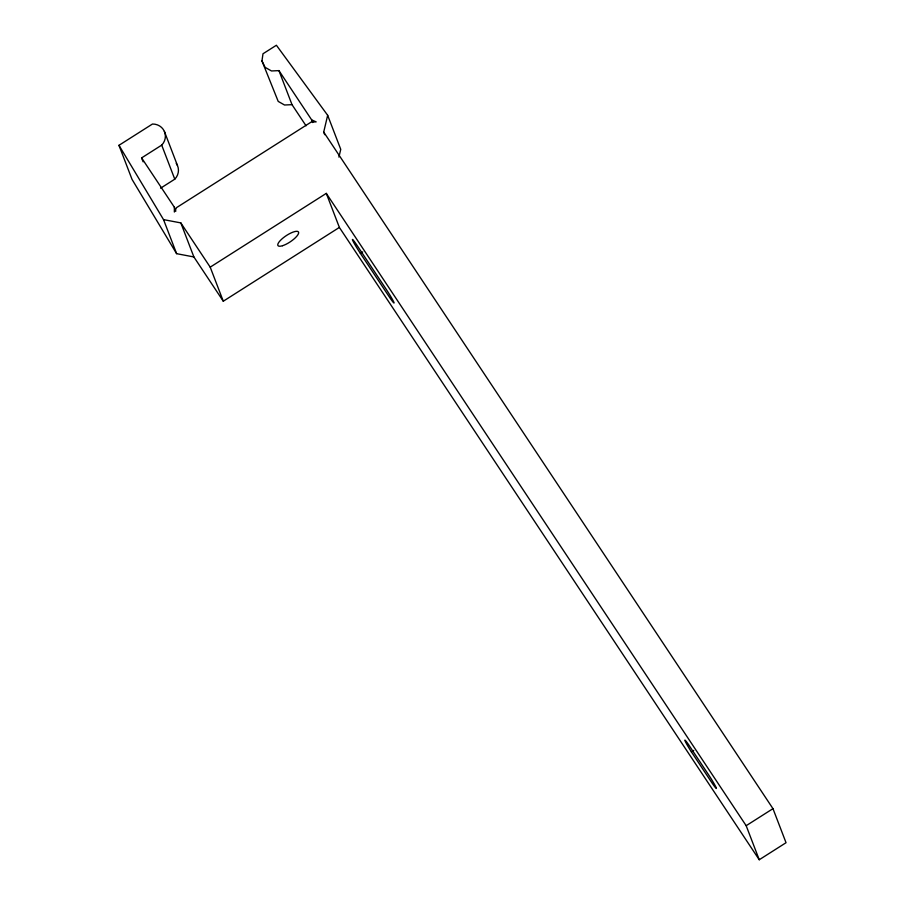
<?xml version="1.0" encoding="UTF-8"?>
<svg xmlns="http://www.w3.org/2000/svg" width="905" height="905" viewBox="0 0 905 905"><rect width="100%" height="100%" fill="white"/><g stroke="black" fill="none" stroke-linecap="round" stroke-linejoin="round"><path stroke-width="1.36" d="M306.048 125.795L292.01 104.663L284.543 105.014L278.208 101.405L261.964 60.929L262.993 53.768L276.398 45.25L327.667 115.297L340.744 149.348L338.911 157.097M324.714 134.698L323.707 132.073L327.667 115.297M223.286 301.218L210.209 267.156L326.298 193.376L339.375 227.427L223.286 301.218L193.885 256.952L176.611 253.672L132.028 179.371L118.962 145.32L152.459 124.03A13.179 12.546 -21 0 1 164.382 131.417L177.448 165.468M143.114 161.825L141.61 157.9L161.701 145.128A13.179 12.546 -21 0 0 164.382 131.417M160.592 188.195L174.778 179.179A13.179 12.546 -21 0 0 176.249 163.353M360.394 253.389A12.331 0.781 57.6 0 1 352.543 240.074A12.331 0.781 57.6 0 1 357.701 246.364L385.903 288.831A12.331 0.781 57.6 0 1 393.89 302.304L394.06 302.949A12.331 0.781 57.6 0 1 388.935 296.365L360.394 253.389L362.724 251.907M691.42 751.919A12.727 0.803 57.6 0 1 685.017 740.788A12.727 0.803 57.6 0 1 688.728 744.883L708.389 774.51A12.331 0.781 57.6 0 1 716.251 787.825A12.331 0.781 57.6 0 1 711.092 781.547L691.42 751.919L693.75 750.437M772.972 808.663L786.038 842.713L759.238 859.75L746.173 825.699L772.972 808.663L323.707 132.073M312.7 122.548L311.693 119.924L278.944 70.613L271.477 70.963L265.131 67.355L261.964 60.929M118.962 145.32L163.534 219.621L180.819 222.901L210.209 267.156M311.693 119.924L316.162 121.881L311.196 122.051L176.532 207.641L174.36 212.008L174.36 207.222L141.61 157.9M326.298 193.376L746.173 825.699M339.375 227.427L759.238 859.75M278.944 70.613L292.01 104.663M161.701 145.128L174.778 179.179M180.819 222.901L193.885 256.952M174.36 207.222L175.864 211.148M163.534 219.621L176.611 253.672M282.564 245.708A12.331 3.688 -33.6 0 0 298.65 232.879A12.331 3.688 -33.6 0 0 283.356 237.744A12.331 3.688 -33.6 0 0 282.564 245.708"/></g></svg>
